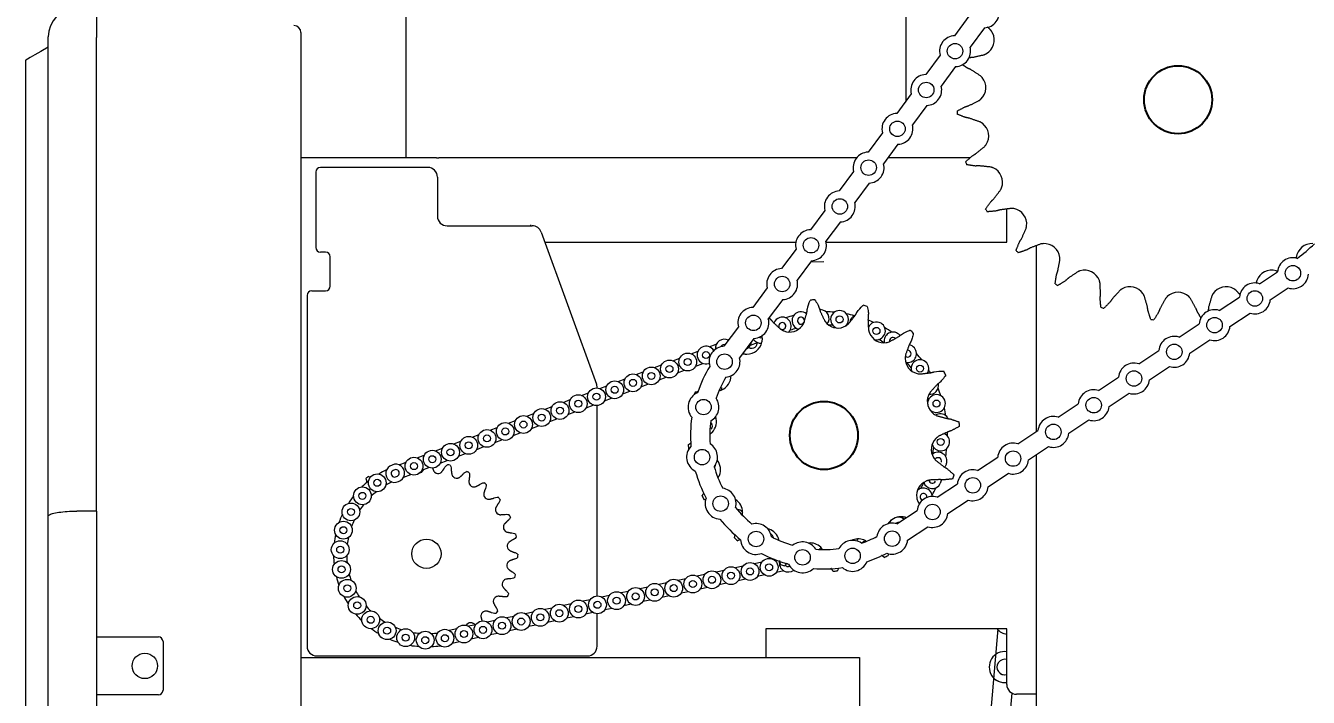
# Model space of a CAD drawing. Header units: inches. Extents: x 1.5 to 23.6, y 4.6 to 20.7.
# Drawn here: x 15 to 20.53, y 13.08 to 15.97 of the extents above; entities that cross this region are included whole.
import ezdxf

# ---------------------------------------------------------------- set-up
doc = ezdxf.new("R2010")
doc.units = ezdxf.units.IN
doc.header["$MEASUREMENT"] = 0
doc.layers.add('DIM', color=1, linetype='Continuous')
doc.styles.add('SLDTEXTSTYLE0', font='ARIAL.TTF', dxfattribs={"width": 0.7})
doc.dimstyles.new('SLDDIMSTYLE0', dxfattribs={"dimtxt": 0.15, "dimasz": 0.15, "dimexe": 0, "dimexo": 0.0625, "dimgap": 0.0375, "dimtad": 0, "dimtih": 1, "dimtoh": 1, "dimdec": 0, "dimlfac": 3, "dimrnd": 1e-09, "dimzin": 12, "dimdsep": 46, "dimtxsty": 'SLDTEXTSTYLE0', "dimsah": 1, "dimcen": 0.09, "dimadec": 0, "dimazin": 0, "dimtfac": 1, "dimtdec": 0, "dimtofl": 0, "dimtmove": 0, "dimatfit": 3, "dimfxl": 0, "dimtolj": 1, "dimtzin": 12, "dimarcsym": 0})

# ---------------------------------------------------------------- blocks, each defined once
blk = doc.blocks.new('*D5')
at = {"layer": 'DIM'}
for p, q in [((18.0563, 19.1307), (23.399, 19.1307)), ((23.339, 19.1307), (23.339, 14.9081)), ((23.339, 10.219), (23.339, 14.4416)), ((21.194, 10.219), (23.399, 10.219))]:
    blk.add_line(p, q, dxfattribs=at)
for points in [[(23.339, 19.1307), (23.319, 18.9807), (23.359, 18.9807)], [(23.339, 10.219), (23.359, 10.369), (23.319, 10.369)]]:
    blk.add_solid(points, dxfattribs=at)
at = {"layer": 'DIM', "char_height": 0.15, "attachment_point": 1, "style": 'SLDTEXTSTYLE0'}
for s, insert in [('27 1/2"', (23.074, 14.8682)), ('MAX.', (23.148, 14.635))]:
    blk.add_mtext(s, dxfattribs=dict(at, insert=insert))

msp = doc.modelspace()

# ---------------------------------------------------------------- linework, layer by layer
at = {"color": 7, "linetype": 'Continuous', "lineweight": 15}
for p, q in [((15.302122, 16.05125), (15.302122, 15.922613)), ((19.062398, 16.013778), (19.00025, 15.930078)), ((15.093788, 15.922613), (15.093788, 15.924776)), ((16.182982, 15.943447), (16.182982, 14.331931)), ((19.129305, 15.9641), (19.067157, 15.880399)), ((15.093788, 13.859527), (15.093788, 15.922613)), ((15.302122, 13.88157), (15.302122, 15.922613)), ((18.938202, 15.846511), (18.876055, 15.762811)), ((19.005109, 15.796833), (18.942961, 15.713132)), ((18.814006, 15.679244), (18.751859, 15.595544)), ((18.880913, 15.629566), (18.818765, 15.545866)), ((18.68981, 15.511978), (18.627663, 15.428277)), ((18.756717, 15.462299), (18.69457, 15.378599)), ((16.767905, 15.404046), (16.182982, 15.404046)), ((16.767905, 15.404046), (16.777905, 15.404046)), ((17.017369, 15.404046), (16.777905, 15.404046)), ((17.713982, 15.404046), (17.017369, 15.404046)), ((18.578639, 15.404046), (17.713982, 15.404046)), ((19.067602, 15.404046), (18.713464, 15.404046)), ((16.247072, 15.34238), (16.247072, 15.01738)), ((16.729738, 15.36238), (16.267072, 15.36238)), ((16.771405, 15.320713), (16.771405, 15.15238)), ((18.565614, 15.344711), (18.503467, 15.261011)), ((18.632521, 15.295032), (18.570374, 15.211332)), ((18.441419, 15.177444), (18.379271, 15.093744)), ((19.225649, 15.040713), (19.225649, 15.183226)), ((16.813071, 15.110713), (17.179729, 15.110713)), ((18.508325, 15.127766), (18.446178, 15.044065)), ((17.218883, 15.083297), (17.457059, 14.428916)), ((17.234383, 15.040713), (18.316434, 15.040713)), ((18.446967, 15.040713), (19.225649, 15.040713)), ((16.289572, 14.99738), (16.267072, 14.99738)), ((18.317223, 15.010177), (18.255075, 14.926477)), ((19.353649, 14.224465), (19.353649, 15.025464)), ((16.309572, 14.850713), (16.309572, 14.97738)), ((18.384129, 14.960499), (18.321982, 14.876799)), ((18.380196, 14.955202), (18.437315, 14.95738)), ((20.315486, 14.861369), (20.392719, 14.912511)), ((16.229572, 14.830713), (16.289572, 14.830713)), ((18.193027, 14.842911), (18.130879, 14.75921)), ((20.361495, 14.791888), (20.438728, 14.84303)), ((16.209572, 14.810713), (16.209572, 14.330795)), ((18.259934, 14.793232), (18.197786, 14.709532)), ((20.141783, 14.746347), (20.228704, 14.803904)), ((20.187791, 14.676866), (20.274713, 14.734423)), ((18.068831, 14.675644), (18.006683, 14.591944)), ((19.96808, 14.631325), (20.055001, 14.688882)), ((17.943132, 14.589505), (17.973534, 14.601067)), ((18.021802, 14.619423), (18.029166, 14.622223)), ((18.135738, 14.625966), (18.07359, 14.542265)), ((18.120614, 14.596375), (18.151017, 14.607936)), ((18.760007, 14.643794), (18.765483, 14.638051)), ((20.014088, 14.561844), (20.101009, 14.619401)), ((17.864462, 14.559587), (17.894865, 14.571149)), ((19.794377, 14.516304), (19.881298, 14.573861)), ((17.707122, 14.499751), (17.737525, 14.511313)), ((17.785792, 14.529669), (17.816195, 14.541231)), ((17.805935, 14.476703), (17.836337, 14.488265)), ((17.884605, 14.506621), (17.915007, 14.518183)), ((17.940006, 14.517104), (17.942842, 14.51807)), ((19.840385, 14.446822), (19.927306, 14.504379)), ((17.549782, 14.439916), (17.580185, 14.451478)), ((17.628452, 14.469833), (17.658855, 14.481395)), ((17.727265, 14.446785), (17.757668, 14.458347)), ((19.620673, 14.401282), (19.707594, 14.458839)), ((17.392443, 14.38008), (17.422845, 14.391642)), ((17.459571, 14.412587), (17.459571, 14.414665)), ((17.471112, 14.409998), (17.501515, 14.42156)), ((17.569925, 14.38695), (17.600328, 14.398512)), ((17.648595, 14.416868), (17.678998, 14.42843)), ((19.666682, 14.331801), (19.753603, 14.389358)), ((16.182982, 14.331931), (16.182982, 10.485113)), ((16.209572, 14.330795), (16.209572, 13.299046)), ((17.235103, 14.320244), (17.265505, 14.331806)), ((17.313773, 14.350162), (17.344175, 14.361724)), ((17.412585, 14.327114), (17.442988, 14.338676)), ((17.459571, 13.515893), (17.459571, 14.336087)), ((17.491255, 14.357032), (17.521658, 14.368594)), ((19.44697, 14.28626), (19.533891, 14.343817)), ((17.077763, 14.260409), (17.108166, 14.271971)), ((17.156433, 14.290327), (17.186835, 14.301888)), ((17.255245, 14.267278), (17.285648, 14.278841)), ((17.333915, 14.297196), (17.364318, 14.308758)), ((19.492979, 14.216779), (19.5799, 14.274336)), ((16.920423, 14.200573), (16.950826, 14.212135)), ((16.999093, 14.230491), (17.029496, 14.242053)), ((17.097906, 14.207443), (17.128308, 14.219005)), ((17.176576, 14.237361), (17.206978, 14.248923)), ((19.273267, 14.171238), (19.360188, 14.228795)), ((16.841753, 14.170655), (16.872156, 14.182217)), ((16.940566, 14.147607), (16.970968, 14.159169)), ((17.019236, 14.177525), (17.049638, 14.189087)), ((19.319276, 14.101757), (19.406197, 14.159314)), ((16.684414, 14.11082), (16.714816, 14.122382)), ((16.763084, 14.140737), (16.793486, 14.152299)), ((16.861896, 14.117689), (16.892299, 14.129251)), ((19.099564, 14.056216), (19.186485, 14.113773)), ((19.353649, 11.971546), (19.353649, 14.124518)), ((16.605744, 14.080902), (16.636146, 14.092464)), ((16.704556, 14.057854), (16.734959, 14.069416)), ((16.783226, 14.087771), (16.813629, 14.099334)), ((16.625887, 14.027936), (16.656289, 14.039498)), ((18.925861, 13.941195), (19.012782, 13.998752)), ((19.145573, 13.986735), (19.232494, 14.044292)), ((15.302122, 13.88157), (15.302122, 12.54699)), ((18.752158, 13.826173), (18.839079, 13.88373)), ((18.97187, 13.871713), (19.058791, 13.92927)), ((15.093788, 12.569033), (15.093788, 13.859527)), ((18.798167, 13.756692), (18.885088, 13.814249)), ((18.417159, 13.716126), (18.425118, 13.724085)), ((18.17, 13.661535), (18.138224, 13.654588)), ((18.224118, 13.673365), (18.220449, 13.672563)), ((17.923326, 13.60761), (17.891549, 13.600664)), ((18.00555, 13.625585), (17.973774, 13.618639)), ((18.087775, 13.64356), (18.055999, 13.636613)), ((18.182102, 13.606175), (18.150326, 13.599229)), ((18.264327, 13.62415), (18.23255, 13.617203)), ((17.676651, 13.553686), (17.644874, 13.54674)), ((17.758876, 13.571661), (17.727099, 13.564715)), ((17.8411, 13.589636), (17.809324, 13.582689)), ((17.935427, 13.552251), (17.903651, 13.545305)), ((18.017652, 13.570226), (17.985876, 13.563279)), ((18.099877, 13.5882), (18.068101, 13.581254)), ((17.429976, 13.499762), (17.3982, 13.492816)), ((17.512201, 13.517737), (17.480424, 13.51079)), ((17.594426, 13.535712), (17.562649, 13.528765)), ((17.688752, 13.498327), (17.656976, 13.49138)), ((17.770977, 13.516302), (17.739201, 13.509355)), ((17.853202, 13.534276), (17.821426, 13.52733)), ((17.183301, 13.445838), (17.151525, 13.438892)), ((17.265526, 13.463813), (17.233749, 13.456866)), ((17.347751, 13.481788), (17.315975, 13.474841)), ((17.442078, 13.444403), (17.410301, 13.437456)), ((17.459571, 13.299046), (17.459571, 13.4393)), ((17.524303, 13.462378), (17.492526, 13.455431)), ((17.606528, 13.480352), (17.574751, 13.473406)), ((16.936627, 13.391914), (16.90485, 13.384968)), ((17.018851, 13.409889), (16.987075, 13.402942)), ((17.101076, 13.427863), (17.0693, 13.420917)), ((17.195403, 13.390479), (17.163626, 13.383532)), ((17.277628, 13.408453), (17.245851, 13.401507)), ((17.359853, 13.426428), (17.328076, 13.419482)), ((15.302122, 13.33928), (15.568466, 13.33928)), ((16.854401, 13.373939), (16.822625, 13.366993)), ((16.948728, 13.336555), (16.916952, 13.329608)), ((17.030953, 13.354529), (16.999177, 13.347583)), ((17.113178, 13.372504), (17.081402, 13.365558)), ((18.187315, 13.374046), (18.187315, 13.250713)), ((19.225649, 13.374046), (18.187315, 13.374046)), ((19.029161, 11.531822), (19.189, 13.374046)), ((19.225649, 13.134047), (19.225649, 13.374046)), ((15.588466, 13.31928), (15.588466, 13.10928)), ((16.866503, 13.31858), (16.834727, 13.311634)), ((16.182982, 13.250713), (18.590982, 13.250713)), ((16.251238, 13.25738), (17.417905, 13.25738)), ((18.590982, 13.250713), (18.590982, 12.020114)), ((15.568466, 13.08928), (15.302122, 13.08928)), ((19.112182, 11.524619), (19.248593, 13.096823)), ((19.353649, 13.09238), (19.267316, 13.09238))]:
    msp.add_line(p, q, dxfattribs=at)
at = {"color": 7, "linetype": 'Continuous', "lineweight": 15, "flags": 128}
for points in [[(15.093788, 15.880947), (15.061609, 15.862367), (15.035835, 15.847487), (15.016487, 15.836317), (15.00358, 15.828865), (14.997124, 15.825138), (14.996317, 15.824671)], [(17.995736, 14.592887), (17.994216, 14.591139), (17.993307, 14.590087)], [(18.901672, 14.312906), (18.902456, 14.309395), (18.902999, 14.306886)], [(17.969306, 14.075725), (17.97016, 14.078877), (17.970529, 14.081813)], [(18.966216, 14.085502), (18.960187, 14.073632), (18.959232, 14.072413)], [(16.48114, 14.025975), (16.47873, 14.027286), (16.473168, 14.030109)], [(18.94285, 14.016837), (18.94261, 14.012655), (18.938846, 13.999885)], [(18.720396, 13.828389), (18.725601, 13.839051), (18.729392, 13.843667)], [(18.578967, 13.75277), (18.580742, 13.755682), (18.585757, 13.761703)]]:
    msp.add_lwpolyline(points, dxfattribs=at)
at = {"color": 7, "linetype": 'Continuous', "lineweight": 15}
for centre, radius in [((19.00268, 15.863455), 0.033333), ((18.878484, 15.696188), 0.033333), ((18.754288, 15.528922), 0.033333), ((18.630092, 15.361655), 0.033333), ((18.505896, 15.194388), 0.033333), ((18.3817, 15.027121), 0.033333), ((20.459115, 14.906503), 0.033333), ((18.257504, 14.859855), 0.033333), ((20.295099, 14.797896), 0.033333), ((18.133309, 14.692588), 0.033333), ((18.504751, 14.707365), 0.015083), ((20.121396, 14.682874), 0.033333), ((18.663855, 14.658179), 0.015083), ((19.947693, 14.567852), 0.033333), ((17.8504, 14.523926), 0.038333), ((17.92907, 14.553844), 0.015083), ((18.009113, 14.525321), 0.033333), ((17.69306, 14.46409), 0.038333), ((17.77173, 14.494008), 0.038333), ((17.77173, 14.494008), 0.015083), ((17.8504, 14.523926), 0.015083), ((18.851505, 14.495469), 0.015083), ((17.53572, 14.404255), 0.038333), ((17.61439, 14.434173), 0.038333), ((17.61439, 14.434173), 0.015083), ((17.69306, 14.46409), 0.015083), ((19.77399, 14.452831), 0.033333), ((17.37838, 14.344419), 0.038333), ((17.45705, 14.374337), 0.038333), ((17.45705, 14.374337), 0.015083), ((17.53572, 14.404255), 0.015083), ((17.221041, 14.284583), 0.038333), ((17.29971, 14.314501), 0.038333), ((17.29971, 14.314501), 0.015083), ((17.37838, 14.344419), 0.015083), ((17.918203, 14.329716), 0.033333), ((18.922731, 14.344936), 0.015083), ((19.600287, 14.337809), 0.033333), ((17.142371, 14.254666), 0.038333), ((17.142371, 14.254666), 0.015083), ((17.221041, 14.284583), 0.015083), ((16.985031, 14.19483), 0.038333), ((17.063701, 14.224748), 0.038333), ((17.063701, 14.224748), 0.015083), ((19.426584, 14.222787), 0.033333), ((16.827691, 14.134994), 0.038333), ((16.906361, 14.164912), 0.038333), ((16.906361, 14.164912), 0.015083), ((16.985031, 14.19483), 0.015083), ((18.941067, 14.179416), 0.015083), ((16.670351, 14.075159), 0.038333), ((16.749021, 14.105077), 0.038333), ((16.749021, 14.105077), 0.015083), ((16.827691, 14.134994), 0.015083), ((17.912203, 14.114101), 0.033333), ((19.252881, 14.107765), 0.033333), ((16.670351, 14.075159), 0.015083), ((16.51207, 14.00333), 0.038333), ((16.51207, 14.00333), 0.015083), ((19.079178, 13.992743), 0.033333), ((16.448086, 13.94717), 0.038333), ((16.448086, 13.94717), 0.015083), ((17.992094, 13.913743), 0.033333), ((16.398539, 13.877939), 0.038333), ((16.398539, 13.877939), 0.015083), ((18.905474, 13.877722), 0.033333), ((16.366021, 13.799259), 0.038333), ((16.366021, 13.799259), 0.015083), ((18.14481, 13.761415), 0.033333), ((18.731771, 13.7627), 0.033333), ((16.352234, 13.715248), 0.038333), ((16.352234, 13.715248), 0.015083), ((16.723971, 13.69738), 0.063167), ((18.34537, 13.682032), 0.033333), ((18.560969, 13.688579), 0.033333), ((16.3579, 13.630303), 0.038333), ((18.11905, 13.621394), 0.038333), ((18.201275, 13.639369), 0.038333), ((16.3579, 13.630303), 0.015083), ((17.872376, 13.56747), 0.038333), ((17.954601, 13.585445), 0.038333), ((18.036825, 13.60342), 0.038333), ((18.036825, 13.60342), 0.015083), ((18.11905, 13.621394), 0.015083), ((18.201275, 13.639369), 0.015083), ((16.382721, 13.548867), 0.038333), ((16.382721, 13.548867), 0.015083), ((17.625701, 13.513546), 0.038333), ((17.707926, 13.531521), 0.038333), ((17.790151, 13.549495), 0.038333), ((17.790151, 13.549495), 0.015083), ((17.872376, 13.56747), 0.015083), ((17.954601, 13.585445), 0.015083), ((16.4254, 13.475202), 0.038333), ((17.379026, 13.459622), 0.038333), ((17.461251, 13.477597), 0.038333), ((17.461251, 13.477597), 0.015083), ((17.543476, 13.495571), 0.038333), ((17.543476, 13.495571), 0.015083), ((17.625701, 13.513546), 0.015083), ((17.707926, 13.531521), 0.015083), ((16.4254, 13.475202), 0.015083), ((16.483702, 13.413164), 0.038333), ((17.132351, 13.405698), 0.038333), ((17.214576, 13.423673), 0.038333), ((17.214576, 13.423673), 0.015083), ((17.296801, 13.441647), 0.038333), ((17.296801, 13.441647), 0.015083), ((17.379026, 13.459622), 0.015083), ((16.483702, 13.413164), 0.015083), ((16.554577, 13.365998), 0.038333), ((16.554577, 13.365998), 0.015083), ((16.885677, 13.351774), 0.038333), ((16.967901, 13.369749), 0.038333), ((16.967901, 13.369749), 0.015083), ((17.050126, 13.387723), 0.038333), ((17.050126, 13.387723), 0.015083), ((17.132351, 13.405698), 0.015083), ((16.634316, 13.336173), 0.038333), ((16.634316, 13.336173), 0.015083), ((16.718747, 13.32525), 0.038333), ((16.718747, 13.32525), 0.015083), ((16.803452, 13.333799), 0.038333), ((16.803452, 13.333799), 0.015083), ((16.885677, 13.351774), 0.015083), ((15.510132, 13.21428), 0.054667)]:
    msp.add_circle(centre, radius, dxfattribs=at)
for centre, radius in [((19.963982, 15.654046), 0.1465), ((18.437316, 14.20738), 0.146667)]:
    msp.add_circle(centre, radius)
for centre, radius, start, end in [((15.218788, 15.924776), 0.125, 91, 180), ((19.126875, 16.030722), 0.066667, 272.088233, 14.723858), ((16.153049, 15.943446), 0.029933, 0, 90), ((19.00268, 15.863455), 0.066667, 92.088233, 194.723858), ((19.104407, 15.911386), 0.0675, 299.688465, 26.978202), ((19.00268, 15.863455), 0.066667, 272.088233, 14.723858), ((18.878484, 15.696188), 0.066667, 92.088233, 194.723858), ((18.878484, 15.696188), 0.066667, 272.088233, 14.723858), ((19.06823, 15.706218), 0.0675, 313.021798, 40.311535), ((18.754288, 15.528922), 0.066667, 92.088233, 194.723858), ((19.963982, 15.654046), 0.953703, 182.92218, 183.744486), ((18.754288, 15.528922), 0.066667, 272.088233, 14.723858), ((19.080344, 15.498237), 0.0675, 326.355132, 53.644868), ((18.630092, 15.361655), 0.066667, 92.088233, 194.723858), ((18.630092, 15.361655), 0.066667, 272.088233, 14.723858), ((19.963982, 15.654046), 0.953703, 196.255514, 197.07782), ((16.267072, 15.34238), 0.02, 90, 180), ((16.729738, 15.320713), 0.041667, 0, 90), ((19.140095, 15.298656), 0.0675, 339.688465, 66.978202), ((18.505896, 15.194388), 0.066667, 92.088233, 194.723858), ((18.505896, 15.194388), 0.066667, 272.088233, 14.723858), ((16.813071, 15.15238), 0.041667, 180, 270), ((19.963982, 15.654046), 0.953703, 209.588847, 210.411153), ((19.244261, 15.118234), 0.0675, 353.021798, 80.311535), ((17.179729, 15.069046), 0.041667, 20, 90), ((18.3817, 15.027121), 0.066667, 92.088233, 194.723858), ((18.3817, 15.027121), 0.066667, 272.088233, 14.723858), ((16.267071, 15.01738), 0.02, 180, 270), ((16.289571, 14.97738), 0.02, 0, 90), ((19.963982, 15.654046), 0.953703, 222.92218, 223.744486), ((19.387228, 14.966698), 0.0675, 6.355132, 93.644868), ((20.540736, 14.966698), 0.0675, 86.355132, 173.644868), ((19.964061, 15.654121), 0.855, 306.917473, 313.438894), ((20.459115, 14.906503), 0.066667, 73.876424, 174.829329), ((18.257504, 14.859855), 0.066667, 92.088233, 194.723858), ((18.257504, 14.859855), 0.066667, 272.088233, 14.723858), ((19.561288, 14.852217), 0.0675, 19.688465, 106.978202), ((20.366676, 14.852217), 0.0675, 73.021798, 160.311535), ((20.459115, 14.906503), 0.066667, 252.193704, 356.473367), ((16.229571, 14.810713), 0.02, 90, 180), ((16.289571, 14.850713), 0.02, 270, 0), ((19.963982, 15.654046), 0.953703, 236.255514, 237.07782), ((19.757058, 14.780963), 0.0675, 33.021798, 120.311535), ((19.963982, 14.756777), 0.0675, 46.355132, 133.644868), ((20.170907, 14.780963), 0.0675, 59.688465, 146.978202), ((20.295099, 14.797896), 0.066667, 72.193704, 174.829329), ((18.437316, 14.20738), 0.586181, 93.878471, 95.689437), ((18.437316, 14.20738), 0.586181, 71.378471, 73.189437), ((20.295099, 14.797896), 0.066667, 252.193704, 354.829329), ((18.133309, 14.692588), 0.066667, 92.088233, 194.723858), ((18.133309, 14.692588), 0.066667, 272.088233, 14.723858), ((18.258014, 14.67894), 0.038333, 106.576348, 160.597197), ((18.258014, 14.67894), 0.038333, 317.694654, 106.576348), ((18.437343, 14.207388), 0.532833, 104.175209, 107.967976), ((18.338302, 14.702071), 0.038333, 97.076348, 254.85222), ((18.338302, 14.702071), 0.015083, 97.076348, 330.189793), ((18.338302, 14.702071), 0.038333, 50.948896, 97.076348), ((18.338302, 14.702071), 0.015083, 331.563221, 97.076348), ((18.421307, 14.711633), 0.038333, 323.09888, 87.576348), ((18.437343, 14.207388), 0.532833, 85.175209, 88.967976), ((18.504751, 14.707365), 0.038333, 78.076348, 254.087839), ((18.504751, 14.707365), 0.038333, 312.803864, 78.076348), ((18.437343, 14.207388), 0.532833, 75.675209, 79.467976), ((18.586347, 14.689382), 0.038333, 112.994681, 171.274112), ((19.963982, 15.654046), 0.953703, 249.588847, 250.411153), ((20.121396, 14.682874), 0.066667, 72.193704, 174.829329), ((18.258014, 14.67894), 0.015083, 106.576348, 226.416724), ((18.258014, 14.67894), 0.015083, 248.487869, 106.576348), ((18.289837, 14.720549), 0.0675, 248.486635, 323.581273), ((18.437343, 14.207388), 0.476167, 104.340273, 107.802912), ((18.497445, 14.737924), 0.0675, 225.986635, 301.081273), ((18.437343, 14.207388), 0.476167, 85.340273, 87.506181), ((18.437343, 14.207388), 0.532833, 66.175209, 69.222297), ((18.663855, 14.658179), 0.038333, 59.076348, 157.982771), ((18.663855, 14.658179), 0.038333, 256.487006, 59.076348), ((18.735151, 14.614612), 0.038333, 49.576348, 191.378764), ((18.437343, 14.207388), 0.532833, 56.675209, 60.467976), ((18.437316, 14.20738), 0.586181, 48.878471, 50.689437), ((19.963982, 15.654046), 0.953703, 262.92218, 263.744486), ((20.121396, 14.682874), 0.066667, 252.193704, 354.829329), ((18.007739, 14.583762), 0.038333, 61.995813, 187.008246), ((18.007739, 14.583762), 0.015083, 75.714072, 142.271086), ((18.086409, 14.61368), 0.038333, 290.768909, 356.043183), ((18.104682, 14.625049), 0.0675, 270.986635, 346.081273), ((18.127078, 14.605298), 0.022275, 274.310468, 341.57323), ((18.165079, 14.643597), 0.038333, 213.507952, 276.303307), ((18.165079, 14.643597), 0.015083, 240.248589, 286.576348), ((18.695898, 14.674528), 0.0675, 203.486635, 278.581273), ((18.437343, 14.207388), 0.476167, 56.840273, 60.302912), ((18.735151, 14.614612), 0.015083, 49.576348, 189.675103), ((18.798278, 14.559875), 0.038333, 40.076348, 80.180652), ((19.947693, 14.567852), 0.066667, 72.193704, 174.829329), ((17.92907, 14.553844), 0.038333, 29.718537, 286.576348), ((18.009113, 14.525321), 0.066667, 92.088233, 197.467721), ((18.009113, 14.525321), 0.066667, 274.941697, 14.723858), ((18.798278, 14.559875), 0.015083, 228.65544, 40.076348), ((18.798278, 14.559875), 0.038333, 257.221347, 40.076348), ((18.798278, 14.559875), 0.015083, 40.076348, 97.464266), ((18.437343, 14.207388), 0.532833, 37.675209, 41.467976), ((19.947693, 14.567852), 0.066667, 252.193704, 354.829329), ((18.437316, 14.20738), 0.575, 148.792468, 161.352958), ((18.854985, 14.540013), 0.0675, 180.986635, 256.081273), ((18.437343, 14.207388), 0.476167, 37.840273, 41.302912), ((18.851505, 14.495469), 0.038333, 30.576348, 194.096302), ((18.851505, 14.495469), 0.038333, 329.103273, 30.576348), ((18.437343, 14.207388), 0.532833, 30.494147, 31.967976), ((19.77399, 14.452831), 0.066667, 72.193704, 174.829329), ((18.437316, 14.20738), 0.491667, 149.231449, 160.913976), ((17.970167, 14.465963), 0.0675, 293.486635, 359.247881), ((18.437316, 14.20738), 0.586181, 26.378471, 28.189437), ((19.77399, 14.452831), 0.066667, 252.193704, 354.829329), ((17.417905, 14.414665), 0.041667, 0, 20), ((17.918203, 14.329716), 0.066667, 112.677704, 220.801054), ((18.437316, 14.20738), 0.586181, 161.378471, 162.574058), ((17.975082, 14.409681), 0.022275, 344.515029, 9.994283), ((18.950485, 14.354858), 0.0675, 158.486635, 233.581273), ((18.922731, 14.344936), 0.038333, 11.576348, 188.654576), ((18.893372, 14.423162), 0.038333, 264.785752, 11.409507), ((18.437343, 14.207388), 0.532833, 18.675209, 22.467976), ((19.600287, 14.337809), 0.066667, 72.193704, 174.829329), ((17.918203, 14.329716), 0.066667, 298.27503, 35.203728), ((18.437343, 14.207388), 0.476167, 18.840273, 20.006673), ((18.922731, 14.344936), 0.038333, 210.686908, 11.576348), ((18.437343, 14.207388), 0.532833, 9.175209, 12.967976), ((19.600287, 14.337809), 0.066667, 252.193704, 354.829329), ((18.437316, 14.20738), 0.575, 172.125801, 184.686291), ((18.437316, 14.20738), 0.491667, 172.564783, 184.247309), ((17.906771, 14.267509), 0.0675, 315.986635, 18.377521), ((18.938776, 14.262938), 0.038333, 31.254094, 117.524097), ((19.426584, 14.222787), 0.066667, 72.193704, 174.829329), ((17.93444, 14.248633), 0.022275, 321.678889, 28.941651), ((18.941067, 14.179416), 0.038333, 352.576348, 69.659212), ((18.437343, 14.207388), 0.532833, 359.675209, 1.720323), ((18.437316, 14.20738), 0.586181, 3.878471, 5.689437), ((19.426584, 14.222787), 0.066667, 252.193704, 354.829329), ((17.912203, 14.114101), 0.066667, 136.011038, 244.134387), ((18.437316, 14.20738), 0.586181, 183.878471, 185.689437), ((17.912203, 14.114101), 0.066667, 321.608363, 58.537062), ((18.96786, 14.14725), 0.0675, 135.986635, 211.081273), ((18.941067, 14.179416), 0.038333, 195.225572, 352.576348), ((18.437343, 14.207388), 0.476167, 350.340273, 353.802912), ((19.252881, 14.107765), 0.066667, 72.193704, 174.829329), ((17.924146, 14.059902), 0.0675, 338.486635, 37.643053), ((18.929542, 14.096661), 0.038333, 343.076348, 131.711273), ((18.929542, 14.096661), 0.015083, 343.076348, 152.709499), ((18.437343, 14.207388), 0.532833, 350.175209, 353.967976), ((19.252881, 14.107765), 0.066667, 252.193704, 354.829329), ((16.723971, 13.69738), 0.4005, 115.403654, 120.873936), ((16.587142, 14.043481), 0.038333, 107.555544, 294.837151), ((16.587142, 14.043481), 0.015083, 101.909086, 300.483609), ((16.591681, 14.045241), 0.038333, 287.555544, 114.837151), ((16.591681, 14.045241), 0.015083, 281.909086, 120.483609), ((16.690703, 14.068032), 0.022275, 282.644195, 305.653719), ((16.774015, 14.066142), 0.022275, 231.747004, 292.796576), ((16.723971, 13.69738), 0.394802, 75.027594, 76.658844), ((16.723971, 13.69738), 0.394802, 62.170451, 63.801701), ((18.437316, 14.20738), 0.575, 195.459134, 208.019624), ((18.437316, 14.20738), 0.491667, 195.898116, 207.580642), ((19.079178, 13.992743), 0.066667, 72.193704, 174.829329), ((16.723971, 13.69738), 0.4005, 128.539038, 134.00932), ((16.723971, 13.69738), 0.416667, 127.008119, 128.781354), ((16.618106, 14.053958), 0.158333, 191.574741, 198.007285), ((16.723971, 13.69738), 0.343833, 115.70756, 120.570029), ((16.854817, 14.04576), 0.022275, 218.889861, 279.939433), ((16.929059, 14.00791), 0.022275, 206.032718, 267.082291), ((16.723971, 13.69738), 0.394802, 49.313308, 50.944558), ((18.904464, 13.948797), 0.0675, 113.486635, 188.581273), ((18.437343, 14.207388), 0.476167, 331.340273, 334.802912), ((18.904517, 14.016943), 0.038333, 197.295453, 333.576348), ((18.904517, 14.016943), 0.015083, 189.941726, 333.576348), ((18.437316, 14.20738), 0.586181, 341.378471, 343.189437), ((16.723971, 13.69738), 0.4005, 141.674423, 147.144705), ((16.723971, 13.69738), 0.343833, 128.842945, 133.705414), ((16.993016, 13.954488), 0.022275, 193.175575, 254.225148), ((16.723971, 13.69738), 0.394802, 36.456165, 38.087415), ((18.437316, 14.20738), 0.586181, 206.378471, 208.189437), ((17.992094, 13.913743), 0.066667, 159.344371, 267.467721), ((17.992094, 13.913743), 0.066667, 344.941697, 81.870395), ((18.905474, 13.877722), 0.066667, 72.193704, 174.829329), ((18.866678, 13.942449), 0.038333, 2.896282, 132.974136), ((18.866678, 13.942449), 0.015083, 350.455382, 251.420304), ((18.437343, 14.207388), 0.532833, 331.175209, 334.967976), ((19.079178, 13.992743), 0.066667, 252.193704, 354.829329), ((16.723971, 13.69738), 0.343833, 141.978329, 146.840798), ((17.043483, 13.888173), 0.022275, 180.318432, 241.368005), ((18.019646, 13.874746), 0.0675, 0.986635, 57.02119), ((18.437316, 14.20738), 0.491667, 219.231449, 230.913976), ((18.066376, 13.865342), 0.022275, 20.424664, 76.310072), ((16.723971, 13.69738), 0.4005, 154.809807, 160.28009), ((16.723971, 13.69738), 0.343833, 155.113714, 159.976183), ((16.723971, 13.69738), 0.394802, 23.599022, 25.230272), ((18.437316, 14.20738), 0.575, 218.792468, 231.352958), ((18.14481, 13.761415), 0.066667, 8.27503, 105.203728), ((18.731771, 13.7627), 0.066667, 72.193704, 171.975866), ((18.769949, 13.789711), 0.0675, 90.986635, 146.633217), ((18.757031, 13.817106), 0.015083, 76.321487, 135.097572), ((18.757031, 13.817106), 0.038333, 49.020866, 94.350546), ((18.905474, 13.877722), 0.066667, 252.193704, 354.829329), ((16.723971, 13.69738), 0.4005, 167.945192, 173.415474), ((17.077927, 13.812292), 0.022275, 167.46129, 228.510862), ((16.723971, 13.69738), 0.394802, 10.741879, 12.373129), ((18.178733, 13.740231), 0.0675, 23.486635, 76.496136), ((18.197534, 13.763431), 0.022275, 27.994678, 62.496582), ((18.437316, 14.20738), 0.491667, 242.564783, 254.247309), ((18.437316, 14.20738), 0.491667, 289.231449, 297.686113), ((16.723971, 13.69738), 0.343833, 168.249099, 173.111568), ((17.094623, 13.730648), 0.022275, 154.604147, 215.653719), ((18.437316, 14.20738), 0.586181, 228.878471, 230.689437), ((18.14481, 13.761415), 0.066667, 182.677704, 290.801054), ((18.34537, 13.682032), 0.066667, 31.608363, 128.537062), ((18.377186, 13.676836), 0.0675, 45.986635, 96.060853), ((18.437316, 14.20738), 0.491667, 265.898116, 277.580642), ((18.560969, 13.688579), 0.066667, 54.941697, 151.870395), ((18.584794, 13.69421), 0.0675, 68.486635, 115.724227), ((18.612551, 13.734289), 0.015083, 79.093355, 141.556435), ((18.731771, 13.7627), 0.066667, 249.449842, 354.829329), ((16.723971, 13.69738), 0.4005, 181.080577, 186.550859), ((16.723971, 13.69738), 0.343833, 181.384483, 186.246952), ((17.092733, 13.647336), 0.022275, 141.747004, 202.796576), ((16.723971, 13.69738), 0.394802, 357.884736, 359.515986), ((18.437316, 14.20738), 0.575, 242.125801, 254.686291), ((18.2835, 13.657344), 0.038333, 168.248254, 308.392868), ((18.560969, 13.688579), 0.066667, 229.344371, 337.467721), ((18.437316, 14.20738), 0.575, 288.792468, 298.125095), ((18.437316, 14.20738), 0.586181, 296.378471, 298.189437), ((16.723971, 13.69738), 0.343833, 194.519868, 199.382337), ((16.723971, 13.69738), 0.394802, 345.027594, 346.658844), ((18.437316, 14.20738), 0.586181, 251.378471, 253.189437), ((18.2835, 13.657344), 0.015083, 212.752909, 298.051026), ((18.34537, 13.682032), 0.066667, 206.011038, 314.134387), ((18.437316, 14.20738), 0.575, 265.459134, 278.019624), ((18.437316, 14.20738), 0.586181, 273.878471, 275.689437), ((16.723971, 13.69738), 0.4005, 194.215961, 199.686243), ((17.072352, 13.566534), 0.022275, 128.889861, 189.939433), ((16.723971, 13.69738), 0.4005, 207.351346, 212.821628), ((16.723971, 13.69738), 0.343833, 207.655252, 212.517721), ((17.034501, 13.492293), 0.022275, 116.032718, 177.082291), ((16.723971, 13.69738), 0.394802, 332.170451, 333.801701), ((16.723971, 13.69738), 0.4005, 220.486731, 225.957013), ((16.723971, 13.69738), 0.343833, 220.790637, 225.653106), ((16.981079, 13.428335), 0.022275, 103.175575, 164.225148), ((16.723971, 13.69738), 0.394802, 319.313308, 320.944558), ((16.723971, 13.69738), 0.343833, 233.926022, 238.788491), ((16.914765, 13.377869), 0.022275, 90.318432, 151.368005), ((15.568466, 13.31928), 0.02, 0, 90), ((16.723971, 13.69738), 0.4005, 233.622115, 239.092397), ((16.723971, 13.69738), 0.4005, 246.7575, 252.227782), ((16.723971, 13.69738), 0.343833, 247.061406, 251.923875), ((16.723971, 13.69738), 0.343833, 260.196791, 265.05926), ((16.723971, 13.69738), 0.343833, 273.332176, 278.194645), ((19.234555, 13.417058), 0.066667, 220.178933, 262.322866), ((16.251238, 13.299046), 0.041667, 180, 270), ((16.723971, 13.69738), 0.4005, 259.892884, 265.363166), ((16.723971, 13.69738), 0.4005, 273.028269, 278.498551), ((17.417905, 13.299046), 0.041667, 270, 0), ((19.216547, 13.209505), 0.066667, 82.15277, 277.84723), ((19.216547, 13.209505), 0.033333, 74.153299, 285.846701), ((19.216547, 13.209505), 0.066667, 203.16041, 277.847214), ((19.216547, 13.209505), 0.033333, 231.870148, 285.846668), ((15.568466, 13.10928), 0.02, 270, 0), ((19.267316, 13.134046), 0.041667, 180, 270)]:
    msp.add_arc(centre, radius, start, end, dxfattribs=at)
for points in [[(16.635649, 16.17238), (16.635649, 15.404046)], [(18.792315, 15.650031), (18.792315, 16.17238)], [(19.158939, 15.951168), (19.143177, 15.967447)], [(19.164562, 15.942008), (19.158939, 15.951168)], [(14.996317, 15.824671), (14.996317, 10.603888)], [(19.063193, 15.83622), (19.081013, 15.837664)], [(19.081013, 15.837664), (19.128107, 15.848184)], [(19.128107, 15.848184), (19.137839, 15.852747)], [(19.05521, 15.790947), (19.034233, 15.805524)], [(19.071462, 15.783496), (19.05521, 15.790947)], [(19.112118, 15.757503), (19.071462, 15.783496)], [(19.119702, 15.749887), (19.112118, 15.757503)], [(19.062468, 15.629087), (19.105867, 15.650185)], [(19.105867, 15.650185), (19.114284, 15.656869)], [(19.01152, 15.605427), (19.045462, 15.623574)], [(19.045462, 15.623574), (19.062468, 15.629087)], [(19.048135, 15.57768), (19.012315, 15.591763)], [(19.065666, 15.574178), (19.048135, 15.57768)], [(19.111221, 15.558261), (19.065666, 15.574178)], [(19.120357, 15.552599), (19.111221, 15.558261)], [(19.092525, 15.421856), (19.129888, 15.452394)], [(19.129888, 15.452394), (19.136537, 15.460839)], [(19.048406, 15.387085), (19.077248, 15.41257)], [(19.090433, 15.368529), (19.052331, 15.373972)], [(19.077248, 15.41257), (19.092525, 15.421856)], [(19.1083, 15.369165), (19.090433, 15.368529)], [(19.156297, 15.364183), (19.1083, 15.369165)], [(19.166493, 15.36078), (19.156297, 15.364183)], [(19.169561, 15.227143), (19.198876, 15.265474)], [(19.198876, 15.265474), (19.203397, 15.275225)], [(19.134651, 15.183134), (19.156839, 15.214584)], [(19.156839, 15.214584), (19.169561, 15.227143)], [(19.179825, 15.174771), (19.141494, 15.17128)], [(19.197063, 15.17951), (19.179825, 15.174771)], [(19.244916, 15.185731), (19.197063, 15.17951)], [(19.255621, 15.184771), (19.244916, 15.185731)], [(17.172316, 15.115713), (17.172316, 15.110713)], [(19.289426, 15.055444), (19.30911, 15.099503)], [(19.30911, 15.099503), (19.311261, 15.110033)], [(19.265605, 15.004571), (19.279942, 15.04029)], [(19.279942, 15.04029), (19.289426, 15.055444)], [(19.31149, 15.006851), (19.274998, 14.994615)], [(19.327171, 15.015437), (19.31149, 15.006851)], [(19.372299, 15.032526), (19.327171, 15.015437)], [(19.382937, 15.034061), (19.372299, 15.032526)], [(19.445656, 14.916017), (19.454649, 14.963427)], [(19.454649, 14.963427), (19.454313, 14.97417)], [(20.473651, 14.97417), (20.473538, 14.970539)], [(19.43421, 14.861021), (19.439923, 14.899083)], [(19.439923, 14.899083), (19.445656, 14.916017)], [(19.49161, 14.885792), (19.478332, 14.873821)], [(19.531581, 14.912828), (19.49161, 14.885792)], [(19.541578, 14.916775), (19.531581, 14.912828)], [(19.627646, 14.864582), (19.624842, 14.874958)], [(20.303122, 14.874958), (20.300318, 14.864582)], [(20.393003, 14.914163), (20.386387, 14.916775)], [(19.478332, 14.873821), (19.445645, 14.853499)], [(19.629829, 14.816376), (19.627646, 14.864582)], [(19.714173, 14.833089), (19.681514, 14.797564)], [(19.72299, 14.839235), (19.714173, 14.833089)], [(20.213792, 14.833089), (20.204974, 14.839235)], [(20.231629, 14.813686), (20.213792, 14.833089)], [(19.628156, 14.798577), (19.629829, 14.816376)], [(19.631374, 14.760223), (19.628156, 14.798577)], [(19.671355, 14.782853), (19.644236, 14.755541)], [(19.681514, 14.797564), (19.671355, 14.782853)], [(19.818775, 14.808298), (19.813654, 14.817747)], [(19.832016, 14.761894), (19.818775, 14.808298)], [(19.910232, 14.797608), (19.886647, 14.755509)], [(19.917395, 14.805622), (19.910232, 14.797608)], [(20.017732, 14.797608), (20.01057, 14.805622)], [(20.041318, 14.755509), (20.017732, 14.797608)], [(20.109189, 14.808298), (20.095948, 14.761894)], [(20.114311, 14.817747), (20.109189, 14.808298)], [(18.20122, 14.714156), (18.208603, 14.706741)], [(18.352101, 14.694483), (18.363824, 14.736851)], [(18.363824, 14.736851), (18.366008, 14.751977)], [(18.41711, 14.756254), (18.421778, 14.741701)], [(18.421778, 14.741701), (18.44038, 14.701871)], [(18.544994, 14.690015), (18.572038, 14.724671)], [(18.572038, 14.724671), (18.579844, 14.737811)], [(18.628693, 14.722206), (18.627437, 14.706974)], [(19.834493, 14.744189), (19.832016, 14.761894)], [(19.846469, 14.707611), (19.834493, 14.744189)], [(19.880154, 14.738852), (19.860064, 14.706022)], [(19.886647, 14.755509), (19.880154, 14.738852)], [(20.047811, 14.738852), (20.041318, 14.755509)], [(20.062735, 14.714463), (20.047811, 14.738852)], [(20.095948, 14.761894), (20.093472, 14.744189)], [(18.208603, 14.706741), (18.218485, 14.695082)], [(18.218485, 14.695082), (18.250913, 14.665403)], [(18.250913, 14.665403), (18.265084, 14.657752)], [(18.44038, 14.701871), (18.450544, 14.689379)], [(18.627437, 14.706974), (18.62938, 14.663058)], [(18.62938, 14.663058), (18.63399, 14.647627)], [(18.172182, 14.624795), (18.170454, 14.638798)], [(18.721494, 14.612069), (18.759742, 14.633739)], [(18.759742, 14.633739), (18.771982, 14.642891)], [(18.811141, 14.60978), (18.804151, 14.596189)], [(17.995736, 14.592887), (18.003631, 14.591207)], [(18.086944, 14.560251), (18.089824, 14.559205)], [(18.089824, 14.559205), (18.105844, 14.557559)], [(18.11335, 14.587254), (18.121133, 14.583831)], [(18.78914, 14.554871), (18.787495, 14.538851)], [(18.804151, 14.596189), (18.78914, 14.554871)], [(18.85473, 14.472514), (18.898359, 14.477897)], [(18.898359, 14.477897), (18.91317, 14.481668)], [(18.936677, 14.436092), (18.925018, 14.42621)], [(17.881822, 14.394556), (17.89454, 14.396895)], [(17.987016, 14.401051), (17.997068, 14.404055)], [(18.895339, 14.393783), (18.887688, 14.379612)], [(18.925018, 14.42621), (18.895339, 14.393783)], [(18.924419, 14.292594), (18.966786, 14.280871)], [(18.966786, 14.280871), (18.981913, 14.278687)], [(18.981913, 14.278687), (19.020609, 14.265492)], [(17.947332, 14.214112), (17.955316, 14.220608)], [(18.971636, 14.222917), (18.931807, 14.204316)], [(18.98619, 14.227585), (18.971636, 14.222917)], [(19.022154, 14.247029), (18.98619, 14.227585)], [(17.852477, 14.16773), (17.864153, 14.17528)], [(18.931807, 14.204316), (18.919315, 14.194151)], [(16.70959, 14.056223), (16.711492, 14.060491)], [(16.750058, 14.066812), (16.754611, 14.055202)], [(16.789801, 14.050426), (16.799311, 14.063106)], [(16.799311, 14.063106), (16.802138, 14.068232)], [(16.83105, 14.060939), (16.831108, 14.055085)], [(16.831108, 14.055085), (16.833466, 14.039412)], [(18.91995, 14.099701), (18.954607, 14.072658)], [(18.954607, 14.072658), (18.967746, 14.064851)], [(18.967746, 14.064851), (18.998447, 14.037851)], [(16.866711, 14.026926), (16.878804, 14.037171)], [(16.878804, 14.037171), (16.8827, 14.04154)], [(16.908018, 14.022277), (16.90683, 14.006472)], [(16.909266, 14.027996), (16.908018, 14.022277)], [(16.936463, 13.986901), (16.950533, 13.994199)], [(16.950533, 13.994199), (16.955303, 13.997591)], [(17.982138, 14.026248), (17.986944, 14.035148)], [(18.892993, 14.015315), (18.877563, 14.010705)], [(18.93691, 14.017259), (18.892993, 14.015315)], [(18.952142, 14.016002), (18.93691, 14.017259)], [(18.992809, 14.020203), (18.952142, 14.016002)], [(16.9757, 13.973177), (16.971025, 13.958032)], [(16.978189, 13.978475), (16.9757, 13.973177)], [(16.99556, 13.932358), (17.0109, 13.936342)], [(17.0109, 13.936342), (17.016307, 13.938588)], [(17.912168, 13.94694), (17.919893, 13.958176)], [(15.302122, 13.88157), (15.216607, 13.881314)], [(17.03076, 13.910247), (17.022832, 13.896523)], [(17.034365, 13.914859), (17.03076, 13.910247)], [(18.842005, 13.923201), (18.848631, 13.911507)], [(17.041038, 13.866033), (17.056881, 13.866503)], [(17.056881, 13.866503), (17.062651, 13.86749)], [(17.070435, 13.836643), (17.059652, 13.825027)], [(17.074976, 13.840337), (17.070435, 13.836643)], [(18.086119, 13.866005), (18.087136, 13.875909)], [(18.784807, 13.855555), (18.768787, 13.8572)], [(18.792377, 13.852805), (18.784807, 13.855555)], [(17.070618, 13.79125), (17.086168, 13.788184)], [(17.086168, 13.788184), (17.092012, 13.787861)], [(18.051809, 13.7658), (18.054916, 13.780406)], [(17.092738, 13.756056), (17.07964, 13.747131)], [(17.097987, 13.758647), (17.092738, 13.756056)], [(18.243451, 13.757726), (18.24064, 13.767133)], [(18.430209, 13.717856), (18.424087, 13.72538)], [(18.617998, 13.752445), (18.609547, 13.757008)], [(17.096548, 13.672527), (17.081793, 13.66674)], [(17.082815, 13.711761), (17.097292, 13.705311)], [(17.102243, 13.673885), (17.096548, 13.672527)], [(17.097292, 13.705311), (17.102919, 13.703696)], [(18.250139, 13.651886), (18.247179, 13.667988)], [(18.697755, 13.682232), (18.686153, 13.690209)], [(17.077018, 13.63155), (17.089697, 13.62204)], [(17.089697, 13.62204), (17.094824, 13.619214)], [(18.476965, 13.622541), (18.468719, 13.635294)], [(17.053518, 13.55464), (17.063763, 13.542547)], [(17.081677, 13.590244), (17.066004, 13.587885)], [(17.087531, 13.590301), (17.081677, 13.590244)], [(17.048869, 13.513333), (17.033064, 13.514521)], [(17.054588, 13.512086), (17.048869, 13.513333)], [(17.063763, 13.542547), (17.068132, 13.538651)], [(16.999768, 13.445651), (16.984624, 13.450326)], [(17.005067, 13.443162), (16.999768, 13.445651)], [(17.013493, 13.484888), (17.02079, 13.470819)], [(17.02079, 13.470819), (17.024183, 13.466048)], [(16.936839, 13.390592), (16.923115, 13.39852)], [(16.95895, 13.425791), (16.962934, 13.410451)], [(16.962934, 13.410451), (16.964308, 13.407144)]]:
    msp.add_open_spline(points, degree=1, dxfattribs=at)
for points, knots in [([(18.366008, 14.751977), (18.369078, 14.764796), (18.372323, 14.77835), (18.37885, 14.79004), (18.379204, 14.790673)], [0, 0, 0, 0, 0.94579467, 1, 1, 1, 1]), ([(18.397666, 14.792219), (18.40231, 14.785833), (18.410287, 14.774866), (18.415099, 14.761738), (18.41711, 14.756254)], [0, 0, 0, 0, 0.582237539, 1, 1, 1, 1]), ([(18.579844, 14.737811), (18.587585, 14.748477), (18.59577, 14.759757), (18.606273, 14.76806), (18.606844, 14.768511)], [0, 0, 0, 0, 0.945618892, 1, 1, 1, 1]), ([(18.624492, 14.762873), (18.626332, 14.755236), (18.629508, 14.742053), (18.628934, 14.728083), (18.628693, 14.722206)], [0, 0, 0, 0, 0.57930906, 1, 1, 1, 1]), ([(18.344155, 14.680476), (18.345815, 14.682888), (18.348874, 14.68733), (18.351089, 14.69224), (18.352101, 14.694483)], [0, 0, 0, 0, 0.54302146, 1, 1, 1, 1]), ([(18.532292, 14.680115), (18.534749, 14.681707), (18.539275, 14.684641), (18.5432, 14.688329), (18.544994, 14.690015)], [0, 0, 0, 0, 0.54300625, 1, 1, 1, 1]), ([(18.771982, 14.642891), (18.783222, 14.649786), (18.795101, 14.657074), (18.807982, 14.660725), (18.808675, 14.660922)], [0, 0, 0, 0, 0.94615985, 1, 1, 1, 1]), ([(18.148211, 14.598257), (18.148546, 14.599419), (18.149258, 14.601891), (18.149316, 14.604464), (18.149347, 14.605828)], [0, 0, 0, 0, 0.46989676, 1, 1, 1, 1]), ([(18.1702, 14.608812), (18.170811, 14.611677), (18.171937, 14.616951), (18.172105, 14.622335), (18.172182, 14.624795)], [0, 0, 0, 0, 0.54304784, 1, 1, 1, 1]), ([(18.70597, 14.607784), (18.70885, 14.608315), (18.714154, 14.609294), (18.719192, 14.611199), (18.721494, 14.612069)], [0, 0, 0, 0, 0.54304214, 1, 1, 1, 1]), ([(18.822823, 14.64896), (18.821619, 14.641291), (18.819516, 14.627897), (18.813649, 14.615206), (18.811141, 14.60978)], [0, 0, 0, 0, 0.57248919, 1, 1, 1, 1]), ([(18.121133, 14.583831), (18.123592, 14.58337), (18.126128, 14.582895), (18.128675, 14.58308), (18.128752, 14.583086)], [0, 0, 0, 0, 0.96972745, 1, 1, 1, 1]), ([(18.838748, 14.474495), (18.841612, 14.473884), (18.846887, 14.472758), (18.85227, 14.47259), (18.85473, 14.472514)], [0, 0, 0, 0, 0.54305343, 1, 1, 1, 1]), ([(18.91317, 14.481668), (18.926193, 14.483737), (18.939957, 14.485924), (18.953254, 14.484369), (18.95397, 14.484285)], [0, 0, 0, 0, 0.94618441, 1, 1, 1, 1]), ([(18.962463, 14.467819), (18.958416, 14.461195), (18.951348, 14.449625), (18.941071, 14.440145), (18.936677, 14.436092)], [0, 0, 0, 0, 0.572487546, 1, 1, 1, 1]), ([(18.910411, 14.300541), (18.912824, 14.29888), (18.917266, 14.295822), (18.922175, 14.293606), (18.924419, 14.292594)], [0, 0, 0, 0, 0.54302146, 1, 1, 1, 1]), ([(17.953933, 14.259412), (17.953305, 14.260446), (17.951968, 14.262645), (17.950115, 14.264429), (17.949132, 14.265376)], [0, 0, 0, 0, 0.46986909, 1, 1, 1, 1]), ([(18.91005, 14.112403), (18.911643, 14.109946), (18.914577, 14.105421), (18.918265, 14.101495), (18.91995, 14.099701)], [0, 0, 0, 0, 0.54300625, 1, 1, 1, 1]), ([(16.703687, 14.049932), (16.704999, 14.050992), (16.707263, 14.052822), (16.708902, 14.055216), (16.70959, 14.056223)], [0, 0, 0, 0, 0.579613799, 1, 1, 1, 1]), ([(16.754611, 14.055202), (16.756021, 14.053134), (16.757664, 14.050726), (16.759906, 14.048907), (16.760224, 14.048649)], [0, 0, 0, 0, 0.85846139, 1, 1, 1, 1]), ([(16.782646, 14.045606), (16.784161, 14.046348), (16.786776, 14.047628), (16.788906, 14.049598), (16.789801, 14.050426)], [0, 0, 0, 0, 0.57965342, 1, 1, 1, 1]), ([(16.802138, 14.068232), (16.804478, 14.071685), (16.808053, 14.076957), (16.813271, 14.080355), (16.815071, 14.081527)], [0, 0, 0, 0, 0.65485161, 1, 1, 1, 1]), ([(16.82597, 14.078778), (16.826954, 14.076985), (16.829947, 14.071529), (16.830607, 14.065192), (16.83105, 14.060939)], [0, 0, 0, 0, 0.32871227, 1, 1, 1, 1]), ([(16.8827, 14.04154), (16.88575, 14.044386), (16.890409, 14.048731), (16.896252, 14.050882), (16.898268, 14.051624)], [0, 0, 0, 0, 0.65483055, 1, 1, 1, 1]), ([(16.908282, 14.046519), (16.908842, 14.044552), (16.910545, 14.038566), (16.90978, 14.032242), (16.909266, 14.027996)], [0, 0, 0, 0, 0.32871082, 1, 1, 1, 1]), ([(17.965563, 14.069047), (17.966972, 14.071113), (17.968426, 14.073245), (17.96928, 14.075652), (17.969306, 14.075725)], [0, 0, 0, 0, 0.96960871, 1, 1, 1, 1]), ([(16.833466, 14.039412), (16.834381, 14.037083), (16.835446, 14.034369), (16.837227, 14.032097), (16.837479, 14.031775)], [0, 0, 0, 0, 0.85849968, 1, 1, 1, 1]), ([(16.858662, 14.02382), (16.860305, 14.024206), (16.863139, 14.024871), (16.865654, 14.026318), (16.866711, 14.026926)], [0, 0, 0, 0, 0.57970767, 1, 1, 1, 1]), ([(16.90683, 14.006472), (16.907203, 14.003997), (16.907638, 14.001115), (16.908869, 13.998503), (16.909044, 13.998133)], [0, 0, 0, 0, 0.85848154, 1, 1, 1, 1]), ([(16.955303, 13.997591), (16.958911, 13.999686), (16.964419, 14.002886), (16.970594, 14.003683), (16.972725, 14.003958)], [0, 0, 0, 0, 0.65486597, 1, 1, 1, 1]), ([(16.981352, 13.996752), (16.98146, 13.99471), (16.981789, 13.988495), (16.979635, 13.9825), (16.978189, 13.978475)], [0, 0, 0, 0, 0.32870163, 1, 1, 1, 1]), ([(16.927925, 13.985664), (16.929612, 13.985674), (16.932523, 13.985693), (16.935297, 13.986544), (16.936463, 13.986901)], [0, 0, 0, 0, 0.57969105, 1, 1, 1, 1]), ([(16.971025, 13.958032), (16.970838, 13.955537), (16.970621, 13.95263), (16.97124, 13.94981), (16.971327, 13.94941)], [0, 0, 0, 0, 0.85848117, 1, 1, 1, 1]), ([(17.016307, 13.938588), (17.02029, 13.939828), (17.026372, 13.941722), (17.032569, 13.941125), (17.034708, 13.940919)], [0, 0, 0, 0, 0.65488424, 1, 1, 1, 1]), ([(18.83772, 13.938725), (18.838251, 13.935845), (18.839229, 13.930542), (18.841135, 13.925503), (18.842005, 13.923201)], [0, 0, 0, 0, 0.54303881, 1, 1, 1, 1]), ([(15.093788, 13.859527), (15.093788, 13.859552), (15.0938, 13.861158), (15.096347, 13.865219), (15.110366, 13.871283), (15.138268, 13.876757), (15.17496, 13.880493), (15.202723, 13.881041), (15.216607, 13.881314)], [0, 0, 0, 0, 0.00224265, 0.14162055, 0.35913726, 0.57367589, 0.78681315, 1, 1, 1, 1]), ([(16.98696, 13.933052), (16.988608, 13.932687), (16.99145, 13.932057), (16.994344, 13.932269), (16.99556, 13.932358)], [0, 0, 0, 0, 0.57968615, 1, 1, 1, 1]), ([(17.022832, 13.896523), (17.022094, 13.894132), (17.021235, 13.891346), (17.021211, 13.888458), (17.021208, 13.88805)], [0, 0, 0, 0, 0.85844588, 1, 1, 1, 1]), ([(17.041515, 13.931974), (17.041166, 13.929959), (17.040104, 13.923827), (17.03667, 13.918461), (17.034365, 13.914859)], [0, 0, 0, 0, 0.32870566, 1, 1, 1, 1]), ([(17.928648, 13.930666), (17.926685, 13.930393), (17.923984, 13.930016), (17.921375, 13.930376), (17.920661, 13.930475)], [0, 0, 0, 0, 0.72644477, 1, 1, 1, 1]), ([(18.071648, 13.886984), (18.070462, 13.887222), (18.067939, 13.887728), (18.06537, 13.887573), (18.064009, 13.887491)], [0, 0, 0, 0, 0.46990415, 1, 1, 1, 1]), ([(17.032809, 13.868622), (17.034334, 13.8679), (17.036964, 13.866654), (17.039833, 13.866217), (17.041038, 13.866033)], [0, 0, 0, 0, 0.57964493, 1, 1, 1, 1]), ([(17.059652, 13.825027), (17.058401, 13.82286), (17.056944, 13.820335), (17.056278, 13.817526), (17.056184, 13.817128)], [0, 0, 0, 0, 0.8584015, 1, 1, 1, 1]), ([(17.062651, 13.86749), (17.06681, 13.867812), (17.073161, 13.868305), (17.079071, 13.866344), (17.08111, 13.865667)], [0, 0, 0, 0, 0.65488028, 1, 1, 1, 1]), ([(17.085756, 13.855432), (17.084967, 13.853545), (17.082567, 13.847803), (17.078025, 13.843336), (17.074976, 13.840337)], [0, 0, 0, 0, 0.3287082, 1, 1, 1, 1]), ([(17.063171, 13.795606), (17.064496, 13.794563), (17.066784, 13.792762), (17.069483, 13.791698), (17.070618, 13.79125)], [0, 0, 0, 0, 0.57958129, 1, 1, 1, 1]), ([(17.092012, 13.787861), (17.096139, 13.78725), (17.102441, 13.786318), (17.107766, 13.783091), (17.109603, 13.781977)], [0, 0, 0, 0, 0.65488914, 1, 1, 1, 1]), ([(17.111855, 13.770965), (17.110007, 13.768495), (17.106262, 13.763491), (17.100769, 13.760276), (17.097987, 13.758647)], [0, 0, 0, 0, 0.4935123, 1, 1, 1, 1]), ([(18.219581, 13.76661), (18.219015, 13.769047), (18.218432, 13.77156), (18.217239, 13.773818), (18.217203, 13.773886)], [0, 0, 0, 0, 0.96975288, 1, 1, 1, 1]), ([(17.07964, 13.747131), (17.077938, 13.745296), (17.075956, 13.743159), (17.074681, 13.740568), (17.074501, 13.740201)], [0, 0, 0, 0, 0.85839272, 1, 1, 1, 1]), ([(17.076523, 13.717664), (17.077584, 13.716352), (17.079414, 13.714088), (17.081808, 13.71245), (17.082815, 13.711761)], [0, 0, 0, 0, 0.57961664, 1, 1, 1, 1]), ([(18.075755, 13.758326), (18.073237, 13.756826), (18.070077, 13.754944), (18.066652, 13.754024), (18.065956, 13.753838)], [0, 0, 0, 0, 0.796748416, 1, 1, 1, 1]), ([(17.081793, 13.66674), (17.079726, 13.66533), (17.077317, 13.663688), (17.075498, 13.661445), (17.075241, 13.661128)], [0, 0, 0, 0, 0.8584579, 1, 1, 1, 1]), ([(17.118504, 13.682808), (17.116421, 13.681013), (17.111691, 13.676939), (17.105632, 13.67498), (17.102243, 13.673885)], [0, 0, 0, 0, 0.44058194, 1, 1, 1, 1]), ([(17.102919, 13.703696), (17.106806, 13.702182), (17.112742, 13.69987), (17.117216, 13.695539), (17.118759, 13.694045)], [0, 0, 0, 0, 0.65486307, 1, 1, 1, 1]), ([(18.714016, 13.698891), (18.714299, 13.696869), (18.714685, 13.694107), (18.714319, 13.691439), (18.714221, 13.690725)], [0, 0, 0, 0, 0.73242409, 1, 1, 1, 1]), ([(17.072198, 13.638706), (17.07294, 13.63719), (17.07422, 13.634576), (17.07619, 13.632445), (17.077018, 13.63155)], [0, 0, 0, 0, 0.57965375, 1, 1, 1, 1]), ([(17.094824, 13.619214), (17.098277, 13.616873), (17.103549, 13.613298), (17.106946, 13.608081), (17.108119, 13.60628)], [0, 0, 0, 0, 0.65484921, 1, 1, 1, 1]), ([(18.277365, 13.656742), (18.274933, 13.653452), (18.272052, 13.649554), (18.268362, 13.646694), (18.267787, 13.646248)], [0, 0, 0, 0, 0.84402583, 1, 1, 1, 1]), ([(18.499813, 13.636092), (18.498936, 13.632592), (18.497877, 13.628362), (18.495788, 13.624716), (18.495427, 13.624086)], [0, 0, 0, 0, 0.82729567, 1, 1, 1, 1]), ([(17.050411, 13.562689), (17.050797, 13.561046), (17.051463, 13.558213), (17.05291, 13.555698), (17.053518, 13.55464)], [0, 0, 0, 0, 0.57968121, 1, 1, 1, 1]), ([(17.066004, 13.587885), (17.063674, 13.586971), (17.060961, 13.585906), (17.058689, 13.584124), (17.058367, 13.583872)], [0, 0, 0, 0, 0.85849023, 1, 1, 1, 1]), ([(17.10537, 13.595381), (17.103576, 13.594397), (17.09812, 13.591405), (17.091784, 13.590744), (17.087531, 13.590301)], [0, 0, 0, 0, 0.32870307, 1, 1, 1, 1]), ([(17.012255, 13.493426), (17.012266, 13.491739), (17.012285, 13.488828), (17.013135, 13.486054), (17.013493, 13.484888)], [0, 0, 0, 0, 0.57969596, 1, 1, 1, 1]), ([(17.033064, 13.514521), (17.030589, 13.514148), (17.027706, 13.513713), (17.025095, 13.512482), (17.024725, 13.512308)], [0, 0, 0, 0, 0.85852363, 1, 1, 1, 1]), ([(17.073111, 13.513069), (17.071143, 13.512509), (17.065158, 13.510806), (17.058834, 13.511572), (17.054588, 13.512086)], [0, 0, 0, 0, 0.32870851, 1, 1, 1, 1]), ([(17.068132, 13.538651), (17.070977, 13.535601), (17.075323, 13.530943), (17.077473, 13.5251), (17.078216, 13.523083)], [0, 0, 0, 0, 0.654832364, 1, 1, 1, 1]), ([(16.984624, 13.450326), (16.982129, 13.450513), (16.979222, 13.450731), (16.976401, 13.450111), (16.976002, 13.450024)], [0, 0, 0, 0, 0.85848561, 1, 1, 1, 1]), ([(17.023344, 13.44), (17.021301, 13.439891), (17.015087, 13.439563), (17.009092, 13.441716), (17.005067, 13.443162)], [0, 0, 0, 0, 0.3287166, 1, 1, 1, 1]), ([(17.024183, 13.466048), (17.026278, 13.462441), (17.029477, 13.456932), (17.030275, 13.450757), (17.03055, 13.448626)], [0, 0, 0, 0, 0.65485319, 1, 1, 1, 1]), ([(16.923115, 13.39852), (16.920723, 13.399257), (16.917937, 13.400116), (16.91505, 13.40014), (16.914641, 13.400143)], [0, 0, 0, 0, 0.858445113, 1, 1, 1, 1]), ([(16.959643, 13.434391), (16.959278, 13.432743), (16.958649, 13.429901), (16.958861, 13.427008), (16.95895, 13.425791)], [0, 0, 0, 0, 0.57967637, 1, 1, 1, 1])]:
    msp.add_open_spline(points, degree=3, knots=knots, dxfattribs=at)

# ---------------------------------------------------------------- dimensions: what is measured, and where the dimension line sits
at = {"layer": 'DIM'}
dim = msp.add_linear_dim(base=(23.338983, 19.130713), p1=(21.133982, 10.219046), p2=(17.996316, 19.130713), angle=90, text='<>\\PMAX.', dimstyle='SLDDIMSTYLE0', dxfattribs=at)
dim.commit()
dim.dimension.update_dxf_attribs({"geometry": '*D5', "text_midpoint": (23.338983, 14.67488)})

doc.saveas('drawing.dxf')
